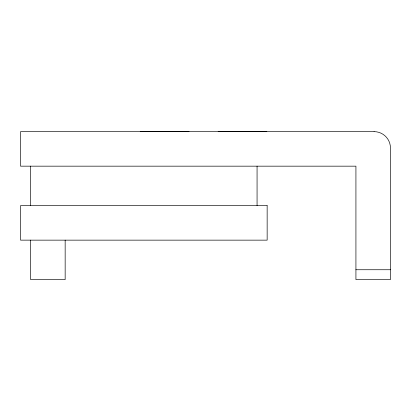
<?xml version="1.0" encoding="UTF-8"?>
<svg xmlns="http://www.w3.org/2000/svg" width="411" height="411" viewBox="0 0 411 411"><rect width="100%" height="100%" fill="white"/><g stroke="black" fill="none" stroke-linecap="round" stroke-linejoin="round"><path stroke-width="0.62" d="M140.223 131.397L189.039 131.397M218.169 131.397L266.826 131.397M355.926 269.739L390.45 269.739M257.065 166.167L257.065 205.623M65.159 240.147L65.159 279.603L30.635 279.603L30.635 240.147M30.635 166.167L30.635 205.623M374.087 131.643L20.55 131.643L20.55 166.167L355.926 166.167L355.926 279.603L390.45 279.603L390.45 148.006A16.363 16.363 0 0 0 374.087 131.643M267.15 205.623L20.55 205.623L20.55 240.147L267.15 240.147L267.15 205.623"/></g></svg>
